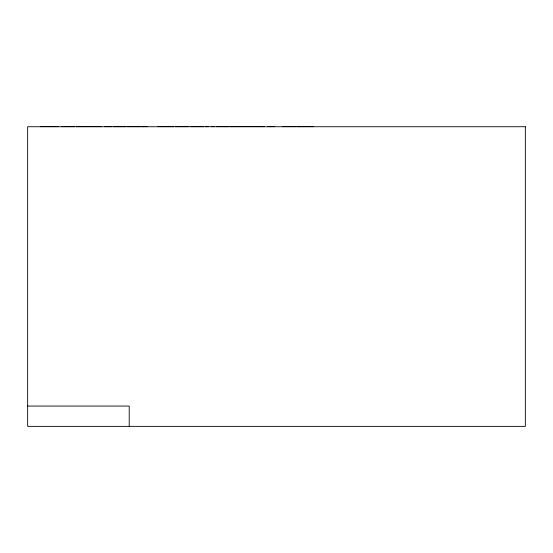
<?xml version="1.0" encoding="UTF-8"?>
<svg xmlns="http://www.w3.org/2000/svg" width="553" height="553" viewBox="0 0 553 553"><rect width="100%" height="100%" fill="white"/><g stroke="black" fill="none" stroke-linecap="round" stroke-linejoin="round"><path stroke-width="0.83" d="M40.348 126.63L58.487 126.63M61.431 126.63L74.482 126.63M76.701 126.63L88.134 126.63M89.164 126.63L101.766 126.63M104.676 126.63L111.388 126.63M113.22 126.63L125.365 126.63M127.128 126.63L139.985 126.63M141.34 126.63L147.755 126.63M158.02 126.63L173.739 126.63M175.681 126.63L188.276 126.63M190.944 126.63L203.089 126.63M205.861 126.63L208.184 126.63M211.661 126.63L214.018 126.63M216.582 126.63L228.389 126.63M230.069 126.63L243.113 126.63M243.977 126.63L250.391 126.63M251.774 126.63L264.631 126.63M267.452 126.63L274.164 126.63M282.624 126.63L295.378 126.63M297.009 126.63L313.627 126.63M27.65 406.054L129.222 406.054L129.222 426.37M525.35 126.734L27.65 126.734L27.65 426.37L525.35 426.37L525.35 126.734"/></g></svg>
